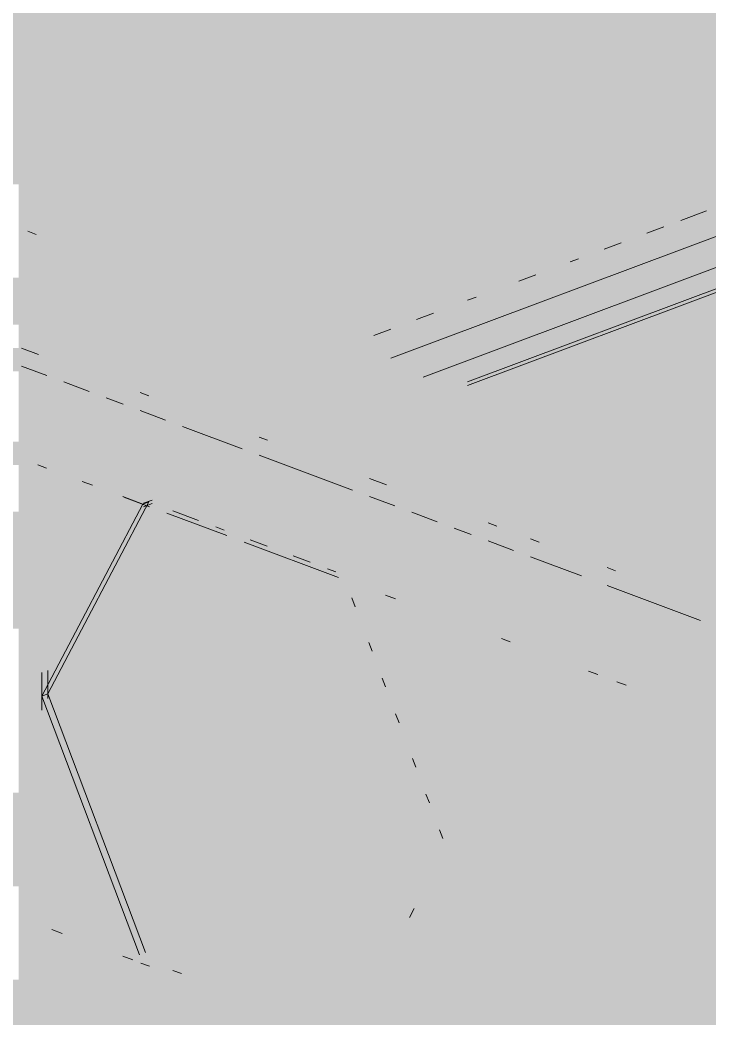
# Model space of a CAD drawing. Header units: millimetres. Extents: x 5 to 1315, y 5 to 292.
# Drawn here: x 1028.24 to 1033.28, y 98.86 to 106.17 of the extents above; entities that cross this region are included whole.
import ezdxf

# ---------------------------------------------------------------- set-up
doc = ezdxf.new("R2010")
doc.units = ezdxf.units.MM
doc.layers.add('EXISTING', color=7, linetype='Continuous')
doc.layers.add('IMAGES', color=7, linetype='Continuous')

# ---------------------------------------------------------------- blocks, each defined once
blk = doc.blocks.new('SHEET_03')
at = {"layer": 'EXISTING', "color": 250, "lineweight": 9}
for p, q in [((130.9535, 103.6975), (138.6389, 106.5765)), ((138.9365, 106.4596), (131.1887, 103.5572)), ((131.5158, 103.5229), (139.0138, 106.3317)), ((131.5158, 103.4974), (138.8888, 106.2594)), ((133.0779, 104.7061), (133.2653, 104.7763)), ((132.828, 104.6124), (132.9529, 104.6593)), ((128.3558, 104.6034), (128.2937, 104.6267)), ((132.5156, 104.4954), (132.6405, 104.5422)), ((132.2656, 104.4018), (132.3281, 104.4252)), ((131.8907, 104.2613), (132.0157, 104.3082)), ((131.5158, 104.1209), (131.5783, 104.1443)), ((131.1409, 103.9805), (131.2659, 104.0273)), ((130.8285, 103.8634), (130.9535, 103.9102)), ((128.2463, 103.7704), (128.3707, 103.7239)), ((128.4328, 103.5695), (128.2463, 103.6393)), ((128.7437, 103.453), (128.5572, 103.5229)), ((128.9924, 103.3598), (128.8681, 103.4064)), ((129.1168, 103.4444), (129.179, 103.4211)), ((129.3033, 103.2434), (129.1168, 103.3132)), ((129.8629, 103.0337), (129.4277, 103.1968)), ((129.9873, 103.1183), (130.0495, 103.095)), ((130.6712, 102.7309), (129.9873, 102.9872)), ((128.3675, 102.9152), (128.4304, 102.8917)), ((130.7956, 102.8155), (130.92, 102.7689)), ((128.7664, 102.7658), (128.6923, 102.7936)), ((129.1367, 102.6271), (128.9885, 102.6826)), ((128.9966, 102.6796), (129.1853, 102.6089)), ((130.9821, 102.6145), (130.7956, 102.6844)), ((128.396, 101.2212), (129.1367, 102.6271)), ((129.1811, 102.6437), (128.4405, 101.2378)), ((129.1811, 102.6437), (129.1367, 102.6271)), ((129.1415, 102.6334), (129.204, 102.6568)), ((129.1415, 102.608), (129.204, 102.6314)), ((129.3112, 102.5617), (129.7515, 102.3968)), ((129.5443, 102.5077), (129.3556, 102.5784)), ((131.293, 102.498), (131.1065, 102.5679)), ((129.7331, 102.437), (129.6701, 102.4606)), ((131.5417, 102.4048), (131.4174, 102.4514)), ((131.6661, 102.4894), (131.7283, 102.4661)), ((131.977, 102.3729), (132.0392, 102.3496)), ((129.8773, 102.3496), (130.5693, 102.0904)), ((130.0476, 102.3192), (129.9218, 102.3663)), ((131.8526, 102.2884), (131.6661, 102.3583)), ((130.3621, 102.2013), (130.2363, 102.2485)), ((132.35, 102.1021), (131.977, 102.2418)), ((130.5509, 102.1306), (130.488, 102.1542)), ((132.5366, 102.1633), (132.5988, 102.14)), ((133.2205, 101.776), (132.5366, 102.0322)), ((130.6674, 101.9415), (130.6921, 101.8761)), ((130.9883, 101.9335), (130.9143, 101.9612)), ((131.7646, 101.6427), (131.8275, 101.6191)), ((130.7908, 101.6147), (130.8155, 101.5493)), ((128.396, 101.1181), (128.396, 101.3929)), ((128.396, 101.3615), (128.396, 101.2212)), ((128.4405, 101.4096), (128.4405, 101.2035)), ((128.4405, 101.2378), (128.4405, 101.3781)), ((130.8896, 101.3532), (130.9143, 101.2879)), ((132.4696, 101.3785), (132.4002, 101.4046)), ((132.678, 101.3005), (132.6085, 101.3265)), ((128.396, 101.2212), (128.4405, 101.2378)), ((128.396, 101.2212), (128.396, 101.151)), ((129.112, 99.3257), (128.396, 101.2212)), ((128.4405, 101.2378), (129.1564, 99.3424)), ((130.9883, 101.0918), (131.013, 101.0264)), ((131.1118, 100.765), (131.1365, 100.6996)), ((131.2105, 100.5035), (131.2352, 100.4382)), ((131.3093, 100.2421), (131.334, 100.1767)), ((131.123, 99.664), (131.0893, 99.6001)), ((128.4701, 99.5101), (128.5442, 99.4823)), ((128.9885, 99.3158), (129.0626, 99.2881)), ((129.1853, 99.2421), (129.1224, 99.2657)), ((129.3556, 99.2116), (129.4185, 99.1881))]:
    blk.add_line(p, q, dxfattribs=at)
at = {"layer": 'IMAGES', "color": 7}
for points in [[(124.7982, 106.1714), (136.2795, 106.1714), (124.7982, 106.3429), (136.2795, 106.3429)], [(125.1409, 106), (135.7654, 106), (125.1409, 106.1714), (135.7654, 106.1714)], [(125.655, 105.8286), (135.2513, 105.8286), (125.655, 106), (135.2513, 106)], [(126.1691, 105.6571), (134.5659, 105.6571), (126.1691, 105.8286), (134.5659, 105.8286)], [(126.5118, 105.4857), (134.3945, 105.4857), (126.5118, 105.6571), (134.3945, 105.6571)], [(127.0259, 105.3143), (133.7091, 105.3143), (127.0259, 105.4857), (133.7091, 105.4857)], [(127.3686, 105.1429), (133.3663, 105.1429), (127.3686, 105.3143), (133.3663, 105.3143)], [(127.8827, 104.9714), (132.8522, 104.9714), (127.8827, 105.1429), (132.8522, 105.1429)], [(132.8522, 104.9714), (133.0236, 104.9714), (132.8522, 105.1429), (133.0236, 105.1429)], [(133.0236, 104.9714), (133.195, 104.9714), (133.0236, 105.1429), (133.195, 105.1429)], [(133.195, 104.9714), (133.3663, 104.9714), (133.195, 105.1429), (133.3663, 105.1429)], [(128.2254, 104.8), (128.3968, 104.8), (128.2254, 104.9714), (128.3968, 104.9714)], [(128.3968, 104.8), (132.5095, 104.8), (128.3968, 104.9714), (132.5095, 104.9714)], [(132.5095, 104.8), (132.6809, 104.8), (132.5095, 104.9714), (132.6809, 104.9714)], [(132.6809, 104.8), (132.8522, 104.8), (132.6809, 104.9714), (132.8522, 104.9714)], [(132.8522, 104.8), (133.0236, 104.8), (132.8522, 104.9714), (133.0236, 104.9714)], [(133.0236, 104.8), (133.195, 104.8), (133.0236, 104.9714), (133.195, 104.9714)], [(133.195, 104.6286), (133.3663, 104.6286), (133.195, 104.9714), (133.3663, 104.9714)], [(128.2254, 104.6286), (128.3968, 104.6286), (128.2254, 104.8), (128.3968, 104.8)], [(128.3968, 104.6286), (128.5682, 104.6286), (128.3968, 104.8), (128.5682, 104.8)], [(128.5682, 104.6286), (128.7395, 104.6286), (128.5682, 104.8), (128.7395, 104.8)], [(128.7395, 104.6286), (131.9954, 104.6286), (128.7395, 104.8), (131.9954, 104.8)], [(131.9954, 104.6286), (132.1668, 104.6286), (131.9954, 104.8), (132.1668, 104.8)], [(132.1668, 104.6286), (132.5095, 104.6286), (132.1668, 104.8), (132.5095, 104.8)], [(132.5095, 104.6286), (132.6809, 104.6286), (132.5095, 104.8), (132.6809, 104.8)], [(132.6809, 104.6286), (132.8522, 104.6286), (132.6809, 104.8), (132.8522, 104.8)], [(132.8522, 104.6286), (133.0236, 104.6286), (132.8522, 104.8), (133.0236, 104.8)], [(133.0236, 104.6286), (133.195, 104.6286), (133.0236, 104.8), (133.195, 104.8)], [(128.2254, 104.4571), (128.3968, 104.4571), (128.2254, 104.6286), (128.3968, 104.6286)], [(128.3968, 104.4571), (128.5682, 104.4571), (128.3968, 104.6286), (128.5682, 104.6286)], [(128.5682, 104.4571), (128.7395, 104.4571), (128.5682, 104.6286), (128.7395, 104.6286)], [(128.7395, 104.4571), (129.0822, 104.4571), (128.7395, 104.6286), (129.0822, 104.6286)], [(129.0822, 104.4571), (129.2536, 104.4571), (129.0822, 104.6286), (129.2536, 104.6286)], [(129.2536, 104.4571), (131.4813, 104.4571), (129.2536, 104.6286), (131.4813, 104.6286)], [(131.4813, 104.4571), (131.6527, 104.4571), (131.4813, 104.6286), (131.6527, 104.6286)], [(131.6527, 104.4571), (131.9954, 104.4571), (131.6527, 104.6286), (131.9954, 104.6286)], [(131.9954, 104.4571), (132.1668, 104.4571), (131.9954, 104.6286), (132.1668, 104.6286)], [(132.1668, 104.4571), (132.6809, 104.4571), (132.1668, 104.6286), (132.6809, 104.6286)], [(132.6809, 104.4571), (133.3663, 104.4571), (132.6809, 104.6286), (133.3663, 104.6286)], [(128.2254, 104.2857), (128.3968, 104.2857), (128.2254, 104.4571), (128.3968, 104.4571)], [(128.3968, 104.2857), (128.5682, 104.2857), (128.3968, 104.4571), (128.5682, 104.4571)], [(128.5682, 104.2857), (128.7395, 104.2857), (128.5682, 104.4571), (128.7395, 104.4571)], [(128.7395, 104.2857), (128.9109, 104.2857), (128.7395, 104.4571), (128.9109, 104.4571)], [(128.9109, 104.2857), (129.0822, 104.2857), (128.9109, 104.4571), (129.0822, 104.4571)], [(129.0822, 104.2857), (129.2536, 104.2857), (129.0822, 104.4571), (129.2536, 104.4571)], [(129.2536, 104.2857), (129.5963, 104.2857), (129.2536, 104.4571), (129.5963, 104.4571)], [(129.5963, 104.2857), (129.7677, 104.2857), (129.5963, 104.4571), (129.7677, 104.4571)], [(129.7677, 104.2857), (131.1386, 104.2857), (129.7677, 104.4571), (131.1386, 104.4571)], [(131.1386, 104.2857), (131.31, 104.2857), (131.1386, 104.4571), (131.31, 104.4571)], [(131.31, 104.2857), (131.4813, 104.2857), (131.31, 104.4571), (131.4813, 104.4571)], [(131.4813, 104.2857), (131.6527, 104.2857), (131.4813, 104.4571), (131.6527, 104.4571)], [(131.6527, 104.2857), (131.9954, 104.2857), (131.6527, 104.4571), (131.9954, 104.4571)], [(131.9954, 104.2857), (132.1668, 104.2857), (131.9954, 104.4571), (132.1668, 104.4571)], [(132.1668, 104.2857), (132.3381, 104.2857), (132.1668, 104.4571), (132.3381, 104.4571)], [(132.3381, 104.2857), (132.6809, 104.2857), (132.3381, 104.4571), (132.6809, 104.4571)], [(132.6809, 104.2857), (133.0236, 104.2857), (132.6809, 104.4571), (133.0236, 104.4571)], [(133.0236, 104.2857), (133.3663, 104.2857), (133.0236, 104.4571), (133.3663, 104.4571)], [(127.3686, 104.1143), (128.5682, 104.1143), (127.3686, 104.2857), (128.5682, 104.2857)], [(128.5682, 104.1143), (128.9109, 104.1143), (128.5682, 104.2857), (128.9109, 104.2857)], [(128.9109, 104.1143), (129.0822, 104.1143), (128.9109, 104.2857), (129.0822, 104.2857)], [(129.0822, 104.1143), (129.2536, 104.1143), (129.0822, 104.2857), (129.2536, 104.2857)], [(129.2536, 104.1143), (129.425, 104.1143), (129.2536, 104.2857), (129.425, 104.2857)], [(129.425, 104.1143), (129.5963, 104.1143), (129.425, 104.2857), (129.5963, 104.2857)], [(129.5963, 104.1143), (129.7677, 104.1143), (129.5963, 104.2857), (129.7677, 104.2857)], [(129.7677, 104.1143), (129.9391, 104.1143), (129.7677, 104.2857), (129.9391, 104.2857)], [(129.9391, 104.1143), (130.1104, 104.1143), (129.9391, 104.2857), (130.1104, 104.2857)], [(130.1104, 104.1143), (130.2818, 104.1143), (130.1104, 104.2857), (130.2818, 104.2857)], [(130.2818, 104.1143), (130.6245, 104.1143), (130.2818, 104.2857), (130.6245, 104.2857)], [(130.6245, 104.1143), (130.7959, 104.1143), (130.6245, 104.2857), (130.7959, 104.2857)], [(130.7959, 104.1143), (130.9672, 104.1143), (130.7959, 104.2857), (130.9672, 104.2857)], [(130.9672, 104.1143), (131.1386, 104.1143), (130.9672, 104.2857), (131.1386, 104.2857)], [(131.1386, 104.1143), (131.31, 104.1143), (131.1386, 104.2857), (131.31, 104.2857)], [(131.31, 104.1143), (131.4813, 104.1143), (131.31, 104.2857), (131.4813, 104.2857)], [(131.4813, 104.1143), (131.6527, 104.1143), (131.4813, 104.2857), (131.6527, 104.2857)], [(131.6527, 104.1143), (131.8241, 104.1143), (131.6527, 104.2857), (131.8241, 104.2857)], [(131.8241, 104.1143), (131.9954, 104.1143), (131.8241, 104.2857), (131.9954, 104.2857)], [(131.9954, 104.1143), (132.1668, 104.1143), (131.9954, 104.2857), (132.1668, 104.2857)], [(132.1668, 104.1143), (132.3381, 104.1143), (132.1668, 104.2857), (132.3381, 104.2857)], [(132.3381, 104.1143), (132.6809, 104.1143), (132.3381, 104.2857), (132.6809, 104.2857)], [(132.6809, 104.1143), (132.8522, 104.1143), (132.6809, 104.2857), (132.8522, 104.2857)], [(132.8522, 103.9429), (133.0236, 103.9429), (132.8522, 104.2857), (133.0236, 104.2857)], [(133.0236, 104.1143), (133.195, 104.1143), (133.0236, 104.2857), (133.195, 104.2857)], [(133.195, 104.1143), (133.3663, 104.1143), (133.195, 104.2857), (133.3663, 104.2857)], [(127.8827, 103.9429), (128.3968, 103.9429), (127.8827, 104.1143), (128.3968, 104.1143)], [(128.3968, 103.9429), (129.0822, 103.9429), (128.3968, 104.1143), (129.0822, 104.1143)], [(129.0822, 103.9429), (129.2536, 103.9429), (129.0822, 104.1143), (129.2536, 104.1143)], [(129.2536, 103.9429), (129.425, 103.9429), (129.2536, 104.1143), (129.425, 104.1143)], [(129.425, 103.9429), (129.7677, 103.9429), (129.425, 104.1143), (129.7677, 104.1143)], [(129.7677, 103.9429), (129.9391, 103.9429), (129.7677, 104.1143), (129.9391, 104.1143)], [(129.9391, 103.9429), (130.1104, 103.9429), (129.9391, 104.1143), (130.1104, 104.1143)], [(130.1104, 103.9429), (130.2818, 103.9429), (130.1104, 104.1143), (130.2818, 104.1143)], [(130.2818, 103.9429), (130.6245, 103.9429), (130.2818, 104.1143), (130.6245, 104.1143)], [(130.6245, 103.9429), (130.7959, 103.9429), (130.6245, 104.1143), (130.7959, 104.1143)], [(130.7959, 103.9429), (130.9672, 103.9429), (130.7959, 104.1143), (130.9672, 104.1143)], [(130.9672, 103.9429), (131.1386, 103.9429), (130.9672, 104.1143), (131.1386, 104.1143)], [(131.1386, 103.9429), (131.31, 103.9429), (131.1386, 104.1143), (131.31, 104.1143)], [(131.31, 103.7714), (131.4813, 103.7714), (131.31, 104.1143), (131.4813, 104.1143)], [(131.4813, 103.7714), (131.6527, 103.7714), (131.4813, 104.1143), (131.6527, 104.1143)], [(131.6527, 103.9429), (131.8241, 103.9429), (131.6527, 104.1143), (131.8241, 104.1143)], [(131.8241, 103.9429), (132.6809, 103.9429), (131.8241, 104.1143), (132.6809, 104.1143)], [(132.6809, 103.9429), (132.8522, 103.9429), (132.6809, 104.1143), (132.8522, 104.1143)], [(133.0236, 103.7714), (133.195, 103.7714), (133.0236, 104.1143), (133.195, 104.1143)], [(133.195, 103.9429), (133.3663, 103.9429), (133.195, 104.1143), (133.3663, 104.1143)], [(128.2254, 103.7714), (128.3968, 103.7714), (128.2254, 103.9429), (128.3968, 103.9429)], [(128.3968, 103.7714), (129.7677, 103.7714), (128.3968, 103.9429), (129.7677, 103.9429)], [(129.7677, 103.7714), (129.9391, 103.7714), (129.7677, 103.9429), (129.9391, 103.9429)], [(129.9391, 103.7714), (130.1104, 103.7714), (129.9391, 103.9429), (130.1104, 103.9429)], [(130.1104, 103.7714), (130.2818, 103.7714), (130.1104, 103.9429), (130.2818, 103.9429)], [(130.2818, 103.7714), (130.4532, 103.7714), (130.2818, 103.9429), (130.4532, 103.9429)], [(130.4532, 103.7714), (131.31, 103.7714), (130.4532, 103.9429), (131.31, 103.9429)], [(131.6527, 103.7714), (131.9954, 103.7714), (131.6527, 103.9429), (131.9954, 103.9429)], [(131.9954, 103.7714), (132.5095, 103.7714), (131.9954, 103.9429), (132.5095, 103.9429)], [(132.5095, 103.7714), (132.6809, 103.7714), (132.5095, 103.9429), (132.6809, 103.9429)], [(132.6809, 103.7714), (132.8522, 103.7714), (132.6809, 103.9429), (132.8522, 103.9429)], [(132.8522, 103.7714), (133.0236, 103.7714), (132.8522, 103.9429), (133.0236, 103.9429)], [(133.195, 103.7714), (133.3663, 103.7714), (133.195, 103.9429), (133.3663, 103.9429)], [(128.0541, 103.6), (128.3968, 103.6), (128.0541, 103.7714), (128.3968, 103.7714)], [(128.3968, 103.6), (128.5682, 103.6), (128.3968, 103.7714), (128.5682, 103.7714)], [(128.5682, 103.6), (128.7395, 103.6), (128.5682, 103.7714), (128.7395, 103.7714)], [(128.7395, 103.6), (129.0822, 103.6), (128.7395, 103.7714), (129.0822, 103.7714)], [(129.0822, 103.6), (129.2536, 103.6), (129.0822, 103.7714), (129.2536, 103.7714)], [(129.2536, 103.6), (130.1104, 103.6), (129.2536, 103.7714), (130.1104, 103.7714)], [(130.1104, 103.6), (130.4532, 103.6), (130.1104, 103.7714), (130.4532, 103.7714)], [(130.4532, 103.6), (130.6245, 103.6), (130.4532, 103.7714), (130.6245, 103.7714)], [(130.6245, 103.6), (130.9672, 103.6), (130.6245, 103.7714), (130.9672, 103.7714)], [(130.9672, 103.6), (131.6527, 103.6), (130.9672, 103.7714), (131.6527, 103.7714)], [(131.6527, 103.6), (132.1668, 103.6), (131.6527, 103.7714), (132.1668, 103.7714)], [(132.1668, 103.6), (132.5095, 103.6), (132.1668, 103.7714), (132.5095, 103.7714)], [(132.5095, 103.6), (132.6809, 103.6), (132.5095, 103.7714), (132.6809, 103.7714)], [(132.6809, 103.6), (132.8522, 103.6), (132.6809, 103.7714), (132.8522, 103.7714)], [(132.8522, 103.6), (140.3922, 103.6), (132.8522, 103.7714), (140.3922, 103.7714)], [(128.2254, 103.4286), (128.3968, 103.4286), (128.2254, 103.6), (128.3968, 103.6)], [(128.3968, 103.4286), (128.5682, 103.4286), (128.3968, 103.6), (128.5682, 103.6)], [(128.5682, 103.4286), (128.7395, 103.4286), (128.5682, 103.6), (128.7395, 103.6)], [(128.7395, 103.4286), (129.0822, 103.4286), (128.7395, 103.6), (129.0822, 103.6)], [(129.0822, 103.4286), (129.2536, 103.4286), (129.0822, 103.6), (129.2536, 103.6)], [(129.2536, 103.4286), (129.425, 103.4286), (129.2536, 103.6), (129.425, 103.6)], [(129.425, 103.4286), (130.6245, 103.4286), (129.425, 103.6), (130.6245, 103.6)], [(130.6245, 103.4286), (130.7959, 103.4286), (130.6245, 103.6), (130.7959, 103.6)], [(130.7959, 103.4286), (130.9672, 103.4286), (130.7959, 103.6), (130.9672, 103.6)], [(130.9672, 103.4286), (131.1386, 103.4286), (130.9672, 103.6), (131.1386, 103.6)], [(131.1386, 103.4286), (131.31, 103.4286), (131.1386, 103.6), (131.31, 103.6)], [(131.31, 103.4286), (131.6527, 103.4286), (131.31, 103.6), (131.6527, 103.6)], [(131.6527, 103.4286), (131.8241, 103.4286), (131.6527, 103.6), (131.8241, 103.6)], [(131.8241, 103.4286), (131.9954, 103.4286), (131.8241, 103.6), (131.9954, 103.6)], [(131.9954, 103.4286), (132.1668, 103.4286), (131.9954, 103.6), (132.1668, 103.6)], [(132.1668, 103.4286), (132.3381, 103.4286), (132.1668, 103.6), (132.3381, 103.6)], [(132.3381, 103.2571), (132.5095, 103.2571), (132.3381, 103.6), (132.5095, 103.6)], [(132.5095, 103.4286), (139.8781, 103.4286), (132.5095, 103.6), (139.8781, 103.6)], [(128.2254, 103.0857), (128.3968, 103.0857), (128.2254, 103.4286), (128.3968, 103.4286)], [(128.3968, 103.2571), (128.5682, 103.2571), (128.3968, 103.4286), (128.5682, 103.4286)], [(128.5682, 103.2571), (128.7395, 103.2571), (128.5682, 103.4286), (128.7395, 103.4286)], [(128.7395, 103.2571), (128.9109, 103.2571), (128.7395, 103.4286), (128.9109, 103.4286)], [(128.9109, 103.2571), (129.425, 103.2571), (128.9109, 103.4286), (129.425, 103.4286)], [(129.425, 103.2571), (129.5963, 103.2571), (129.425, 103.4286), (129.5963, 103.4286)], [(129.5963, 103.2571), (129.7677, 103.2571), (129.5963, 103.4286), (129.7677, 103.4286)], [(129.7677, 103.2571), (129.9391, 103.2571), (129.7677, 103.4286), (129.9391, 103.4286)], [(129.9391, 103.2571), (130.1104, 103.2571), (129.9391, 103.4286), (130.1104, 103.4286)], [(130.1104, 103.2571), (130.9672, 103.2571), (130.1104, 103.4286), (130.9672, 103.4286)], [(130.9672, 103.2571), (131.31, 103.2571), (130.9672, 103.4286), (131.31, 103.4286)], [(131.31, 103.2571), (131.4813, 103.2571), (131.31, 103.4286), (131.4813, 103.4286)], [(131.4813, 103.2571), (131.8241, 103.2571), (131.4813, 103.4286), (131.8241, 103.4286)], [(131.8241, 103.2571), (131.9954, 103.2571), (131.8241, 103.4286), (131.9954, 103.4286)], [(131.9954, 103.2571), (132.1668, 103.2571), (131.9954, 103.4286), (132.1668, 103.4286)], [(132.1668, 103.2571), (132.3381, 103.2571), (132.1668, 103.4286), (132.3381, 103.4286)], [(132.5095, 103.2571), (139.5354, 103.2571), (132.5095, 103.4286), (139.5354, 103.4286)], [(128.3968, 103.0857), (128.5682, 103.0857), (128.3968, 103.2571), (128.5682, 103.2571)], [(128.5682, 102.9143), (128.7395, 102.9143), (128.5682, 103.2571), (128.7395, 103.2571)], [(128.7395, 103.0857), (128.9109, 103.0857), (128.7395, 103.2571), (128.9109, 103.2571)], [(128.9109, 103.0857), (129.0822, 103.0857), (128.9109, 103.2571), (129.0822, 103.2571)], [(129.0822, 103.0857), (129.2536, 103.0857), (129.0822, 103.2571), (129.2536, 103.2571)], [(129.2536, 103.0857), (129.425, 103.0857), (129.2536, 103.2571), (129.425, 103.2571)], [(129.425, 103.0857), (129.9391, 103.0857), (129.425, 103.2571), (129.9391, 103.2571)], [(129.9391, 103.0857), (130.1104, 103.0857), (129.9391, 103.2571), (130.1104, 103.2571)], [(130.1104, 103.0857), (130.2818, 103.0857), (130.1104, 103.2571), (130.2818, 103.2571)], [(130.2818, 103.0857), (130.6245, 103.0857), (130.2818, 103.2571), (130.6245, 103.2571)], [(130.6245, 103.0857), (131.4813, 103.0857), (130.6245, 103.2571), (131.4813, 103.2571)], [(131.4813, 103.0857), (131.6527, 103.0857), (131.4813, 103.2571), (131.6527, 103.2571)], [(131.6527, 103.0857), (131.8241, 103.0857), (131.6527, 103.2571), (131.8241, 103.2571)], [(131.8241, 103.0857), (131.9954, 103.0857), (131.8241, 103.2571), (131.9954, 103.2571)], [(131.9954, 103.0857), (132.1668, 103.0857), (131.9954, 103.2571), (132.1668, 103.2571)], [(132.1668, 103.0857), (132.3381, 103.0857), (132.1668, 103.2571), (132.3381, 103.2571)], [(132.3381, 103.0857), (132.5095, 103.0857), (132.3381, 103.2571), (132.5095, 103.2571)], [(132.5095, 103.0857), (132.8522, 103.0857), (132.5095, 103.2571), (132.8522, 103.2571)], [(132.8522, 103.0857), (133.0236, 103.0857), (132.8522, 103.2571), (133.0236, 103.2571)], [(133.0236, 103.0857), (139.0213, 103.0857), (133.0236, 103.2571), (139.0213, 103.2571)], [(128.0541, 102.9143), (128.3968, 102.9143), (128.0541, 103.0857), (128.3968, 103.0857)], [(128.3968, 102.9143), (128.5682, 102.9143), (128.3968, 103.0857), (128.5682, 103.0857)], [(128.7395, 102.9143), (129.0822, 102.9143), (128.7395, 103.0857), (129.0822, 103.0857)], [(129.0822, 102.9143), (129.2536, 102.9143), (129.0822, 103.0857), (129.2536, 103.0857)], [(129.2536, 102.9143), (129.425, 102.9143), (129.2536, 103.0857), (129.425, 103.0857)], [(129.425, 102.9143), (129.5963, 102.9143), (129.425, 103.0857), (129.5963, 103.0857)], [(129.5963, 102.9143), (129.7677, 102.9143), (129.5963, 103.0857), (129.7677, 103.0857)], [(129.7677, 102.9143), (130.2818, 102.9143), (129.7677, 103.0857), (130.2818, 103.0857)], [(130.2818, 102.9143), (130.4532, 102.9143), (130.2818, 103.0857), (130.4532, 103.0857)], [(130.4532, 102.9143), (130.6245, 102.9143), (130.4532, 103.0857), (130.6245, 103.0857)], [(130.6245, 102.9143), (130.9672, 102.9143), (130.6245, 103.0857), (130.9672, 103.0857)], [(130.9672, 102.9143), (131.9954, 102.9143), (130.9672, 103.0857), (131.9954, 103.0857)], [(131.9954, 102.9143), (132.1668, 102.9143), (131.9954, 103.0857), (132.1668, 103.0857)], [(132.1668, 102.9143), (132.3381, 102.9143), (132.1668, 103.0857), (132.3381, 103.0857)], [(132.3381, 102.9143), (132.5095, 102.9143), (132.3381, 103.0857), (132.5095, 103.0857)], [(132.5095, 102.9143), (132.6809, 102.9143), (132.5095, 103.0857), (132.6809, 103.0857)], [(132.6809, 102.9143), (132.8522, 102.9143), (132.6809, 103.0857), (132.8522, 103.0857)], [(132.8522, 102.9143), (133.0236, 102.9143), (132.8522, 103.0857), (133.0236, 103.0857)], [(133.0236, 102.9143), (133.195, 102.9143), (133.0236, 103.0857), (133.195, 103.0857)], [(133.195, 102.9143), (133.3663, 102.9143), (133.195, 103.0857), (133.3663, 103.0857)], [(128.2254, 102.7429), (128.7395, 102.7429), (128.2254, 102.9143), (128.7395, 102.9143)], [(128.7395, 102.7429), (128.9109, 102.7429), (128.7395, 102.9143), (128.9109, 102.9143)], [(128.9109, 102.7429), (129.2536, 102.7429), (128.9109, 102.9143), (129.2536, 102.9143)], [(129.2536, 102.7429), (129.425, 102.7429), (129.2536, 102.9143), (129.425, 102.9143)], [(129.425, 102.7429), (129.9391, 102.7429), (129.425, 102.9143), (129.9391, 102.9143)], [(129.9391, 102.7429), (130.1104, 102.7429), (129.9391, 102.9143), (130.1104, 102.9143)], [(130.1104, 102.7429), (130.2818, 102.7429), (130.1104, 102.9143), (130.2818, 102.9143)], [(130.2818, 102.7429), (130.4532, 102.7429), (130.2818, 102.9143), (130.4532, 102.9143)], [(130.4532, 102.7429), (130.6245, 102.7429), (130.4532, 102.9143), (130.6245, 102.9143)], [(130.6245, 102.7429), (130.7959, 102.7429), (130.6245, 102.9143), (130.7959, 102.9143)], [(130.7959, 102.7429), (130.9672, 102.7429), (130.7959, 102.9143), (130.9672, 102.9143)], [(130.9672, 102.7429), (131.1386, 102.7429), (130.9672, 102.9143), (131.1386, 102.9143)], [(131.1386, 102.7429), (131.4813, 102.7429), (131.1386, 102.9143), (131.4813, 102.9143)], [(131.4813, 102.7429), (132.3381, 102.7429), (131.4813, 102.9143), (132.3381, 102.9143)], [(132.3381, 102.7429), (132.6809, 102.7429), (132.3381, 102.9143), (132.6809, 102.9143)], [(132.6809, 102.7429), (132.8522, 102.7429), (132.6809, 102.9143), (132.8522, 102.9143)], [(132.8522, 102.7429), (133.0236, 102.7429), (132.8522, 102.9143), (133.0236, 102.9143)], [(133.0236, 102.7429), (133.195, 102.7429), (133.0236, 102.9143), (133.195, 102.9143)], [(133.195, 102.7429), (133.3663, 102.7429), (133.195, 102.9143), (133.3663, 102.9143)], [(128.2254, 102.5714), (128.3968, 102.5714), (128.2254, 102.7429), (128.3968, 102.7429)], [(128.3968, 102.5714), (128.5682, 102.5714), (128.3968, 102.7429), (128.5682, 102.7429)], [(128.5682, 102.5714), (128.7395, 102.5714), (128.5682, 102.7429), (128.7395, 102.7429)], [(128.7395, 102.5714), (128.9109, 102.5714), (128.7395, 102.7429), (128.9109, 102.7429)], [(128.9109, 102.5714), (129.0822, 102.5714), (128.9109, 102.7429), (129.0822, 102.7429)], [(129.0822, 102.5714), (129.2536, 102.5714), (129.0822, 102.7429), (129.2536, 102.7429)], [(129.2536, 102.5714), (129.425, 102.5714), (129.2536, 102.7429), (129.425, 102.7429)], [(129.425, 102.5714), (129.5963, 102.5714), (129.425, 102.7429), (129.5963, 102.7429)], [(129.5963, 102.5714), (129.7677, 102.5714), (129.5963, 102.7429), (129.7677, 102.7429)], [(129.7677, 102.5714), (129.9391, 102.5714), (129.7677, 102.7429), (129.9391, 102.7429)], [(129.9391, 102.4), (130.1104, 102.4), (129.9391, 102.7429), (130.1104, 102.7429)], [(130.1104, 102.5714), (130.2818, 102.5714), (130.1104, 102.7429), (130.2818, 102.7429)], [(130.2818, 102.5714), (130.4532, 102.5714), (130.2818, 102.7429), (130.4532, 102.7429)], [(130.4532, 102.5714), (130.6245, 102.5714), (130.4532, 102.7429), (130.6245, 102.7429)], [(130.6245, 102.5714), (130.7959, 102.5714), (130.6245, 102.7429), (130.7959, 102.7429)], [(130.7959, 102.5714), (130.9672, 102.5714), (130.7959, 102.7429), (130.9672, 102.7429)], [(130.9672, 102.5714), (131.1386, 102.5714), (130.9672, 102.7429), (131.1386, 102.7429)], [(131.1386, 102.5714), (131.4813, 102.5714), (131.1386, 102.7429), (131.4813, 102.7429)], [(131.4813, 102.5714), (131.6527, 102.5714), (131.4813, 102.7429), (131.6527, 102.7429)], [(131.6527, 102.5714), (131.9954, 102.5714), (131.6527, 102.7429), (131.9954, 102.7429)], [(131.9954, 102.5714), (132.8522, 102.5714), (131.9954, 102.7429), (132.8522, 102.7429)], [(132.8522, 102.5714), (133.0236, 102.5714), (132.8522, 102.7429), (133.0236, 102.7429)], [(133.0236, 102.5714), (133.195, 102.5714), (133.0236, 102.7429), (133.195, 102.7429)], [(133.195, 102.5714), (133.3663, 102.5714), (133.195, 102.7429), (133.3663, 102.7429)], [(127.7113, 102.4), (128.3968, 102.4), (127.7113, 102.5714), (128.3968, 102.5714)], [(128.3968, 102.4), (128.7395, 102.4), (128.3968, 102.5714), (128.7395, 102.5714)], [(128.7395, 102.2286), (128.9109, 102.2286), (128.7395, 102.5714), (128.9109, 102.5714)], [(128.9109, 102.4), (129.0822, 102.4), (128.9109, 102.5714), (129.0822, 102.5714)], [(129.0822, 102.4), (129.2536, 102.4), (129.0822, 102.5714), (129.2536, 102.5714)], [(129.2536, 102.4), (129.425, 102.4), (129.2536, 102.5714), (129.425, 102.5714)], [(129.425, 102.4), (129.5963, 102.4), (129.425, 102.5714), (129.5963, 102.5714)], [(129.5963, 102.4), (129.7677, 102.4), (129.5963, 102.5714), (129.7677, 102.5714)], [(129.7677, 102.4), (129.9391, 102.4), (129.7677, 102.5714), (129.9391, 102.5714)], [(130.1104, 102.4), (130.4532, 102.4), (130.1104, 102.5714), (130.4532, 102.5714)], [(130.4532, 102.2286), (130.6245, 102.2286), (130.4532, 102.5714), (130.6245, 102.5714)], [(130.6245, 102.4), (130.7959, 102.4), (130.6245, 102.5714), (130.7959, 102.5714)], [(130.7959, 102.4), (131.1386, 102.4), (130.7959, 102.5714), (131.1386, 102.5714)], [(131.1386, 102.4), (131.31, 102.4), (131.1386, 102.5714), (131.31, 102.5714)], [(131.31, 102.4), (131.6527, 102.4), (131.31, 102.5714), (131.6527, 102.5714)], [(131.6527, 102.4), (131.8241, 102.4), (131.6527, 102.5714), (131.8241, 102.5714)], [(131.8241, 102.4), (131.9954, 102.4), (131.8241, 102.5714), (131.9954, 102.5714)], [(131.9954, 102.4), (132.1668, 102.4), (131.9954, 102.5714), (132.1668, 102.5714)], [(132.1668, 102.4), (132.3381, 102.4), (132.1668, 102.5714), (132.3381, 102.5714)], [(132.3381, 102.4), (133.3663, 102.4), (132.3381, 102.5714), (133.3663, 102.5714)], [(127.7113, 102.2286), (128.7395, 102.2286), (127.7113, 102.4), (128.7395, 102.4)], [(128.9109, 102.2286), (129.0822, 102.2286), (128.9109, 102.4), (129.0822, 102.4)], [(129.0822, 101.7143), (129.2536, 101.7143), (129.0822, 102.4), (129.2536, 102.4)], [(129.2536, 102.2286), (129.5963, 102.2286), (129.2536, 102.4), (129.5963, 102.4)], [(129.5963, 102.2286), (129.7677, 102.2286), (129.5963, 102.4), (129.7677, 102.4)], [(129.7677, 102.2286), (129.9391, 102.2286), (129.7677, 102.4), (129.9391, 102.4)], [(129.9391, 102.2286), (130.1104, 102.2286), (129.9391, 102.4), (130.1104, 102.4)], [(130.1104, 102.2286), (130.2818, 102.2286), (130.1104, 102.4), (130.2818, 102.4)], [(130.2818, 102.2286), (130.4532, 102.2286), (130.2818, 102.4), (130.4532, 102.4)], [(130.6245, 102.2286), (130.7959, 102.2286), (130.6245, 102.4), (130.7959, 102.4)], [(130.7959, 102.0571), (130.9672, 102.0571), (130.7959, 102.4), (130.9672, 102.4)], [(130.9672, 102.2286), (131.31, 102.2286), (130.9672, 102.4), (131.31, 102.4)], [(131.31, 102.2286), (131.4813, 102.2286), (131.31, 102.4), (131.4813, 102.4)], [(131.4813, 102.2286), (131.6527, 102.2286), (131.4813, 102.4), (131.6527, 102.4)], [(131.6527, 102.2286), (131.9954, 102.2286), (131.6527, 102.4), (131.9954, 102.4)], [(131.9954, 102.2286), (132.1668, 102.2286), (131.9954, 102.4), (132.1668, 102.4)], [(132.1668, 102.2286), (132.3381, 102.2286), (132.1668, 102.4), (132.3381, 102.4)], [(132.3381, 102.2286), (132.5095, 102.2286), (132.3381, 102.4), (132.5095, 102.4)], [(132.5095, 102.2286), (132.6809, 102.2286), (132.5095, 102.4), (132.6809, 102.4)], [(132.6809, 102.2286), (132.8522, 102.2286), (132.6809, 102.4), (132.8522, 102.4)], [(132.8522, 102.2286), (133.7091, 102.2286), (132.8522, 102.4), (133.7091, 102.4)], [(127.7113, 101.8857), (128.5682, 101.8857), (127.7113, 102.2286), (128.5682, 102.2286)], [(128.5682, 101.8857), (128.7395, 101.8857), (128.5682, 102.2286), (128.7395, 102.2286)], [(128.7395, 102.0571), (128.9109, 102.0571), (128.7395, 102.2286), (128.9109, 102.2286)], [(128.9109, 102.0571), (129.0822, 102.0571), (128.9109, 102.2286), (129.0822, 102.2286)], [(129.2536, 102.0571), (129.5963, 102.0571), (129.2536, 102.2286), (129.5963, 102.2286)], [(129.5963, 102.0571), (129.7677, 102.0571), (129.5963, 102.2286), (129.7677, 102.2286)], [(129.7677, 102.0571), (130.1104, 102.0571), (129.7677, 102.2286), (130.1104, 102.2286)], [(130.1104, 102.0571), (130.4532, 102.0571), (130.1104, 102.2286), (130.4532, 102.2286)], [(130.4532, 102.0571), (130.6245, 102.0571), (130.4532, 102.2286), (130.6245, 102.2286)], [(130.6245, 102.0571), (130.7959, 102.0571), (130.6245, 102.2286), (130.7959, 102.2286)], [(130.9672, 102.0571), (131.1386, 102.0571), (130.9672, 102.2286), (131.1386, 102.2286)], [(131.1386, 102.0571), (131.31, 102.0571), (131.1386, 102.2286), (131.31, 102.2286)], [(131.31, 101.8857), (131.4813, 101.8857), (131.31, 102.2286), (131.4813, 102.2286)], [(131.4813, 102.0571), (131.6527, 102.0571), (131.4813, 102.2286), (131.6527, 102.2286)], [(131.6527, 102.0571), (131.8241, 102.0571), (131.6527, 102.2286), (131.8241, 102.2286)], [(131.8241, 102.0571), (131.9954, 102.0571), (131.8241, 102.2286), (131.9954, 102.2286)], [(131.9954, 102.0571), (132.1668, 102.0571), (131.9954, 102.2286), (132.1668, 102.2286)], [(132.1668, 102.0571), (132.3381, 102.0571), (132.1668, 102.2286), (132.3381, 102.2286)], [(132.3381, 102.0571), (132.5095, 102.0571), (132.3381, 102.2286), (132.5095, 102.2286)], [(132.5095, 102.0571), (132.6809, 102.0571), (132.5095, 102.2286), (132.6809, 102.2286)], [(132.6809, 102.0571), (132.8522, 102.0571), (132.6809, 102.2286), (132.8522, 102.2286)], [(132.8522, 102.0571), (133.0236, 102.0571), (132.8522, 102.2286), (133.0236, 102.2286)], [(133.0236, 102.0571), (133.195, 102.0571), (133.0236, 102.2286), (133.195, 102.2286)], [(133.195, 102.0571), (134.3945, 102.0571), (133.195, 102.2286), (134.3945, 102.2286)], [(128.7395, 101.8857), (128.9109, 101.8857), (128.7395, 102.0571), (128.9109, 102.0571)], [(128.9109, 101.7143), (129.0822, 101.7143), (128.9109, 102.0571), (129.0822, 102.0571)], [(129.2536, 101.8857), (130.1104, 101.8857), (129.2536, 102.0571), (130.1104, 102.0571)], [(130.1104, 101.8857), (130.4532, 101.8857), (130.1104, 102.0571), (130.4532, 102.0571)], [(130.4532, 101.7143), (130.6245, 101.7143), (130.4532, 102.0571), (130.6245, 102.0571)], [(130.6245, 101.8857), (130.7959, 101.8857), (130.6245, 102.0571), (130.7959, 102.0571)], [(130.7959, 101.8857), (130.9672, 101.8857), (130.7959, 102.0571), (130.9672, 102.0571)], [(130.9672, 101.8857), (131.1386, 101.8857), (130.9672, 102.0571), (131.1386, 102.0571)], [(131.1386, 101.8857), (131.31, 101.8857), (131.1386, 102.0571), (131.31, 102.0571)], [(131.4813, 101.8857), (131.9954, 101.8857), (131.4813, 102.0571), (131.9954, 102.0571)], [(131.9954, 101.8857), (132.1668, 101.8857), (131.9954, 102.0571), (132.1668, 102.0571)], [(132.1668, 101.8857), (132.3381, 101.8857), (132.1668, 102.0571), (132.3381, 102.0571)], [(132.3381, 101.8857), (132.5095, 101.8857), (132.3381, 102.0571), (132.5095, 102.0571)], [(132.5095, 101.8857), (133.0236, 101.8857), (132.5095, 102.0571), (133.0236, 102.0571)], [(133.0236, 101.8857), (133.195, 101.8857), (133.0236, 102.0571), (133.195, 102.0571)], [(133.195, 101.8857), (133.3663, 101.8857), (133.195, 102.0571), (133.3663, 102.0571)], [(127.7113, 101.7143), (128.3968, 101.7143), (127.7113, 101.8857), (128.3968, 101.8857)], [(128.3968, 101.7143), (128.5682, 101.7143), (128.3968, 101.8857), (128.5682, 101.8857)], [(128.5682, 101.7143), (128.7395, 101.7143), (128.5682, 101.8857), (128.7395, 101.8857)], [(128.7395, 101.7143), (128.9109, 101.7143), (128.7395, 101.8857), (128.9109, 101.8857)], [(129.2536, 101.7143), (130.4532, 101.7143), (129.2536, 101.8857), (130.4532, 101.8857)], [(130.6245, 101.5429), (130.7959, 101.5429), (130.6245, 101.8857), (130.7959, 101.8857)], [(130.7959, 101.7143), (130.9672, 101.7143), (130.7959, 101.8857), (130.9672, 101.8857)], [(130.9672, 101.7143), (131.1386, 101.7143), (130.9672, 101.8857), (131.1386, 101.8857)], [(131.1386, 101.7143), (131.31, 101.7143), (131.1386, 101.8857), (131.31, 101.8857)], [(131.31, 101.7143), (131.4813, 101.7143), (131.31, 101.8857), (131.4813, 101.8857)], [(131.4813, 101.7143), (131.6527, 101.7143), (131.4813, 101.8857), (131.6527, 101.8857)], [(131.6527, 101.7143), (132.3381, 101.7143), (131.6527, 101.8857), (132.3381, 101.8857)], [(132.3381, 101.7143), (132.5095, 101.7143), (132.3381, 101.8857), (132.5095, 101.8857)], [(132.5095, 101.7143), (132.6809, 101.7143), (132.5095, 101.8857), (132.6809, 101.8857)], [(132.6809, 101.7143), (132.8522, 101.7143), (132.6809, 101.8857), (132.8522, 101.8857)], [(132.8522, 101.7143), (133.0236, 101.7143), (132.8522, 101.8857), (133.0236, 101.8857)], [(133.0236, 101.7143), (133.195, 101.7143), (133.0236, 101.8857), (133.195, 101.8857)], [(133.195, 101.7143), (133.3663, 101.7143), (133.195, 101.8857), (133.3663, 101.8857)], [(128.2254, 101.5429), (128.5682, 101.5429), (128.2254, 101.7143), (128.5682, 101.7143)], [(128.5682, 101.5429), (128.7395, 101.5429), (128.5682, 101.7143), (128.7395, 101.7143)], [(128.7395, 101.5429), (128.9109, 101.5429), (128.7395, 101.7143), (128.9109, 101.7143)], [(128.9109, 101.5429), (130.4532, 101.5429), (128.9109, 101.7143), (130.4532, 101.7143)], [(130.4532, 101.5429), (130.6245, 101.5429), (130.4532, 101.7143), (130.6245, 101.7143)], [(130.7959, 101.5429), (130.9672, 101.5429), (130.7959, 101.7143), (130.9672, 101.7143)], [(130.9672, 101.3714), (131.1386, 101.3714), (130.9672, 101.7143), (131.1386, 101.7143)], [(131.1386, 101.5429), (131.31, 101.5429), (131.1386, 101.7143), (131.31, 101.7143)], [(131.31, 101.5429), (131.4813, 101.5429), (131.31, 101.7143), (131.4813, 101.7143)], [(131.4813, 101.5429), (131.6527, 101.5429), (131.4813, 101.7143), (131.6527, 101.7143)], [(131.6527, 101.5429), (131.8241, 101.5429), (131.6527, 101.7143), (131.8241, 101.7143)], [(131.8241, 101.5429), (131.9954, 101.5429), (131.8241, 101.7143), (131.9954, 101.7143)], [(131.9954, 101.5429), (132.1668, 101.5429), (131.9954, 101.7143), (132.1668, 101.7143)], [(132.1668, 101.5429), (132.3381, 101.5429), (132.1668, 101.7143), (132.3381, 101.7143)], [(132.3381, 101.5429), (132.8522, 101.5429), (132.3381, 101.7143), (132.8522, 101.7143)], [(132.8522, 101.5429), (133.0236, 101.5429), (132.8522, 101.7143), (133.0236, 101.7143)], [(133.0236, 101.5429), (133.195, 101.5429), (133.0236, 101.7143), (133.195, 101.7143)], [(133.195, 101.5429), (133.3663, 101.5429), (133.195, 101.7143), (133.3663, 101.7143)], [(128.2254, 100.6857), (128.3968, 100.6857), (128.2254, 101.5429), (128.3968, 101.5429)], [(128.3968, 101.3714), (128.5682, 101.3714), (128.3968, 101.5429), (128.5682, 101.5429)], [(128.5682, 101.3714), (128.7395, 101.3714), (128.5682, 101.5429), (128.7395, 101.5429)], [(128.7395, 101.3714), (130.6245, 101.3714), (128.7395, 101.5429), (130.6245, 101.5429)], [(130.6245, 101.3714), (130.7959, 101.3714), (130.6245, 101.5429), (130.7959, 101.5429)], [(130.7959, 101.3714), (130.9672, 101.3714), (130.7959, 101.5429), (130.9672, 101.5429)], [(131.1386, 101.3714), (131.31, 101.3714), (131.1386, 101.5429), (131.31, 101.5429)], [(131.31, 101.3714), (131.4813, 101.3714), (131.31, 101.5429), (131.4813, 101.5429)], [(131.4813, 101.3714), (131.6527, 101.3714), (131.4813, 101.5429), (131.6527, 101.5429)], [(131.6527, 101.3714), (131.8241, 101.3714), (131.6527, 101.5429), (131.8241, 101.5429)], [(131.8241, 101.3714), (132.3381, 101.3714), (131.8241, 101.5429), (132.3381, 101.5429)], [(132.3381, 101.3714), (132.5095, 101.3714), (132.3381, 101.5429), (132.5095, 101.5429)], [(132.5095, 101.3714), (132.6809, 101.3714), (132.5095, 101.5429), (132.6809, 101.5429)], [(132.6809, 101.3714), (132.8522, 101.3714), (132.6809, 101.5429), (132.8522, 101.5429)], [(132.8522, 101.3714), (133.3663, 101.3714), (132.8522, 101.5429), (133.3663, 101.5429)], [(128.3968, 101.2), (128.5682, 101.2), (128.3968, 101.3714), (128.5682, 101.3714)], [(128.5682, 101.2), (128.9109, 101.2), (128.5682, 101.3714), (128.9109, 101.3714)], [(128.9109, 101.0286), (130.6245, 101.0286), (128.9109, 101.3714), (130.6245, 101.3714)], [(130.6245, 101.2), (130.7959, 101.2), (130.6245, 101.3714), (130.7959, 101.3714)], [(130.7959, 101.2), (130.9672, 101.2), (130.7959, 101.3714), (130.9672, 101.3714)], [(130.9672, 101.2), (131.1386, 101.2), (130.9672, 101.3714), (131.1386, 101.3714)], [(131.1386, 101.0286), (131.31, 101.0286), (131.1386, 101.3714), (131.31, 101.3714)], [(131.31, 101.2), (131.8241, 101.2), (131.31, 101.3714), (131.8241, 101.3714)], [(131.8241, 101.2), (131.9954, 101.2), (131.8241, 101.3714), (131.9954, 101.3714)], [(131.9954, 101.2), (132.1668, 101.2), (131.9954, 101.3714), (132.1668, 101.3714)], [(132.1668, 101.2), (132.3381, 101.2), (132.1668, 101.3714), (132.3381, 101.3714)], [(132.3381, 101.2), (132.5095, 101.2), (132.3381, 101.3714), (132.5095, 101.3714)], [(132.5095, 101.2), (132.6809, 101.2), (132.5095, 101.3714), (132.6809, 101.3714)], [(132.6809, 101.0286), (132.8522, 101.0286), (132.6809, 101.3714), (132.8522, 101.3714)], [(132.8522, 101.2), (133.0236, 101.2), (132.8522, 101.3714), (133.0236, 101.3714)], [(133.0236, 101.2), (133.195, 101.2), (133.0236, 101.3714), (133.195, 101.3714)], [(133.195, 101.2), (133.7091, 101.2), (133.195, 101.3714), (133.7091, 101.3714)], [(128.3968, 101.0286), (128.5682, 101.0286), (128.3968, 101.2), (128.5682, 101.2)], [(128.5682, 101.0286), (128.7395, 101.0286), (128.5682, 101.2), (128.7395, 101.2)], [(128.7395, 100.8571), (128.9109, 100.8571), (128.7395, 101.2), (128.9109, 101.2)], [(130.6245, 101.0286), (130.7959, 101.0286), (130.6245, 101.2), (130.7959, 101.2)], [(130.7959, 101.0286), (130.9672, 101.0286), (130.7959, 101.2), (130.9672, 101.2)], [(130.9672, 101.0286), (131.1386, 101.0286), (130.9672, 101.2), (131.1386, 101.2)], [(131.31, 101.0286), (132.1668, 101.0286), (131.31, 101.2), (132.1668, 101.2)], [(132.1668, 101.0286), (132.3381, 101.0286), (132.1668, 101.2), (132.3381, 101.2)], [(132.3381, 101.0286), (132.5095, 101.0286), (132.3381, 101.2), (132.5095, 101.2)], [(132.5095, 101.0286), (132.6809, 101.0286), (132.5095, 101.2), (132.6809, 101.2)], [(132.8522, 101.0286), (133.0236, 101.0286), (132.8522, 101.2), (133.0236, 101.2)], [(133.0236, 101.0286), (133.195, 101.0286), (133.0236, 101.2), (133.195, 101.2)], [(133.195, 101.0286), (133.3663, 101.0286), (133.195, 101.2), (133.3663, 101.2)], [(128.3968, 100.8571), (128.5682, 100.8571), (128.3968, 101.0286), (128.5682, 101.0286)], [(128.5682, 100.8571), (128.7395, 100.8571), (128.5682, 101.0286), (128.7395, 101.0286)], [(128.9109, 100.6857), (130.7959, 100.6857), (128.9109, 101.0286), (130.7959, 101.0286)], [(130.7959, 100.6857), (130.9672, 100.6857), (130.7959, 101.0286), (130.9672, 101.0286)], [(130.9672, 100.8571), (131.1386, 100.8571), (130.9672, 101.0286), (131.1386, 101.0286)], [(131.1386, 100.8571), (131.31, 100.8571), (131.1386, 101.0286), (131.31, 101.0286)], [(131.31, 100.8571), (132.6809, 100.8571), (131.31, 101.0286), (132.6809, 101.0286)], [(132.6809, 100.8571), (132.8522, 100.8571), (132.6809, 101.0286), (132.8522, 101.0286)], [(132.8522, 100.8571), (133.0236, 100.8571), (132.8522, 101.0286), (133.0236, 101.0286)], [(133.0236, 100.8571), (133.195, 100.8571), (133.0236, 101.0286), (133.195, 101.0286)], [(133.195, 100.8571), (133.7091, 100.8571), (133.195, 101.0286), (133.7091, 101.0286)], [(128.3968, 100.6857), (128.5682, 100.6857), (128.3968, 100.8571), (128.5682, 100.8571)], [(128.5682, 100.6857), (128.9109, 100.6857), (128.5682, 100.8571), (128.9109, 100.8571)], [(130.9672, 100.6857), (131.1386, 100.6857), (130.9672, 100.8571), (131.1386, 100.8571)], [(131.1386, 100.6857), (131.31, 100.6857), (131.1386, 100.8571), (131.31, 100.8571)], [(131.31, 100.6857), (131.4813, 100.6857), (131.31, 100.8571), (131.4813, 100.8571)], [(131.4813, 100.6857), (133.0236, 100.6857), (131.4813, 100.8571), (133.0236, 100.8571)], [(133.0236, 100.6857), (133.195, 100.6857), (133.0236, 100.8571), (133.195, 100.8571)], [(133.195, 100.6857), (133.3663, 100.6857), (133.195, 100.8571), (133.3663, 100.8571)], [(128.2254, 100.5143), (128.3968, 100.5143), (128.2254, 100.6857), (128.3968, 100.6857)], [(128.3968, 100.5143), (128.5682, 100.5143), (128.3968, 100.6857), (128.5682, 100.6857)], [(128.5682, 100.5143), (128.7395, 100.5143), (128.5682, 100.6857), (128.7395, 100.6857)], [(128.7395, 100.5143), (128.9109, 100.5143), (128.7395, 100.6857), (128.9109, 100.6857)], [(128.9109, 100.5143), (130.9672, 100.5143), (128.9109, 100.6857), (130.9672, 100.6857)], [(130.9672, 100.3429), (131.1386, 100.3429), (130.9672, 100.6857), (131.1386, 100.6857)], [(131.1386, 100.5143), (131.31, 100.5143), (131.1386, 100.6857), (131.31, 100.6857)], [(131.31, 100.5143), (131.4813, 100.5143), (131.31, 100.6857), (131.4813, 100.6857)], [(131.4813, 100.5143), (133.5377, 100.5143), (131.4813, 100.6857), (133.5377, 100.6857)], [(127.7113, 100.1714), (128.3968, 100.1714), (127.7113, 100.5143), (128.3968, 100.5143)], [(128.3968, 100.3429), (128.5682, 100.3429), (128.3968, 100.5143), (128.5682, 100.5143)], [(128.5682, 100.3429), (128.7395, 100.3429), (128.5682, 100.5143), (128.7395, 100.5143)], [(128.7395, 100.3429), (128.9109, 100.3429), (128.7395, 100.5143), (128.9109, 100.5143)], [(128.9109, 100.3429), (129.0822, 100.3429), (128.9109, 100.5143), (129.0822, 100.5143)], [(129.0822, 100.3429), (130.9672, 100.3429), (129.0822, 100.5143), (130.9672, 100.5143)], [(131.1386, 100.1714), (131.31, 100.1714), (131.1386, 100.5143), (131.31, 100.5143)], [(131.31, 100.3429), (131.4813, 100.3429), (131.31, 100.5143), (131.4813, 100.5143)], [(131.4813, 100.3429), (131.6527, 100.3429), (131.4813, 100.5143), (131.6527, 100.5143)], [(131.6527, 100.1714), (133.5377, 100.1714), (131.6527, 100.5143), (133.5377, 100.5143)], [(128.3968, 100.1714), (128.5682, 100.1714), (128.3968, 100.3429), (128.5682, 100.3429)], [(128.5682, 100.1714), (128.7395, 100.1714), (128.5682, 100.3429), (128.7395, 100.3429)], [(128.7395, 100.1714), (128.9109, 100.1714), (128.7395, 100.3429), (128.9109, 100.3429)], [(128.9109, 100.1714), (129.0822, 100.1714), (128.9109, 100.3429), (129.0822, 100.3429)], [(129.0822, 100), (129.2536, 100), (129.0822, 100.3429), (129.2536, 100.3429)], [(129.2536, 100.1714), (130.9672, 100.1714), (129.2536, 100.3429), (130.9672, 100.3429)], [(130.9672, 100.1714), (131.1386, 100.1714), (130.9672, 100.3429), (131.1386, 100.3429)], [(131.31, 100.1714), (131.4813, 100.1714), (131.31, 100.3429), (131.4813, 100.3429)], [(131.4813, 100.1714), (131.6527, 100.1714), (131.4813, 100.3429), (131.6527, 100.3429)], [(127.7113, 100), (128.5682, 100), (127.7113, 100.1714), (128.5682, 100.1714)], [(128.5682, 99.8286), (128.7395, 99.8286), (128.5682, 100.1714), (128.7395, 100.1714)], [(128.7395, 100), (128.9109, 100), (128.7395, 100.1714), (128.9109, 100.1714)], [(128.9109, 99.8286), (129.0822, 99.8286), (128.9109, 100.1714), (129.0822, 100.1714)], [(129.2536, 100), (130.7959, 100), (129.2536, 100.1714), (130.7959, 100.1714)], [(130.7959, 100), (130.9672, 100), (130.7959, 100.1714), (130.9672, 100.1714)], [(130.9672, 100), (131.31, 100), (130.9672, 100.1714), (131.31, 100.1714)], [(131.31, 100), (131.4813, 100), (131.31, 100.1714), (131.4813, 100.1714)], [(131.4813, 100), (131.6527, 100), (131.4813, 100.1714), (131.6527, 100.1714)], [(131.6527, 99.8286), (133.3663, 99.8286), (131.6527, 100.1714), (133.3663, 100.1714)], [(128.0541, 99.8286), (128.5682, 99.8286), (128.0541, 100), (128.5682, 100)], [(128.7395, 99.8286), (128.9109, 99.8286), (128.7395, 100), (128.9109, 100)], [(129.0822, 99.8286), (130.2818, 99.8286), (129.0822, 100), (130.2818, 100)], [(130.2818, 99.8286), (130.4532, 99.8286), (130.2818, 100), (130.4532, 100)], [(130.4532, 99.8286), (130.6245, 99.8286), (130.4532, 100), (130.6245, 100)], [(130.6245, 99.8286), (130.7959, 99.8286), (130.6245, 100), (130.7959, 100)], [(130.7959, 99.8286), (131.1386, 99.8286), (130.7959, 100), (131.1386, 100)], [(131.1386, 99.8286), (131.31, 99.8286), (131.1386, 100), (131.31, 100)], [(131.31, 99.8286), (131.4813, 99.8286), (131.31, 100), (131.4813, 100)], [(131.4813, 99.8286), (131.6527, 99.8286), (131.4813, 100), (131.6527, 100)], [(128.2254, 99.6571), (128.5682, 99.6571), (128.2254, 99.8286), (128.5682, 99.8286)], [(128.5682, 99.4857), (128.7395, 99.4857), (128.5682, 99.8286), (128.7395, 99.8286)], [(128.7395, 99.6571), (128.9109, 99.6571), (128.7395, 99.8286), (128.9109, 99.8286)], [(128.9109, 99.6571), (129.0822, 99.6571), (128.9109, 99.8286), (129.0822, 99.8286)], [(129.0822, 99.6571), (129.2536, 99.6571), (129.0822, 99.8286), (129.2536, 99.8286)], [(129.2536, 99.6571), (129.9391, 99.6571), (129.2536, 99.8286), (129.9391, 99.8286)], [(129.9391, 99.6571), (130.1104, 99.6571), (129.9391, 99.8286), (130.1104, 99.8286)], [(130.1104, 99.6571), (130.2818, 99.6571), (130.1104, 99.8286), (130.2818, 99.8286)], [(130.2818, 99.6571), (130.4532, 99.6571), (130.2818, 99.8286), (130.4532, 99.8286)], [(130.4532, 99.6571), (130.6245, 99.6571), (130.4532, 99.8286), (130.6245, 99.8286)], [(130.6245, 99.6571), (130.7959, 99.6571), (130.6245, 99.8286), (130.7959, 99.8286)], [(130.7959, 99.6571), (130.9672, 99.6571), (130.7959, 99.8286), (130.9672, 99.8286)], [(130.9672, 99.6571), (131.1386, 99.6571), (130.9672, 99.8286), (131.1386, 99.8286)], [(131.1386, 99.4857), (131.31, 99.4857), (131.1386, 99.8286), (131.31, 99.8286)], [(131.31, 99.6571), (133.195, 99.6571), (131.31, 99.8286), (133.195, 99.8286)], [(133.195, 99.6571), (133.3663, 99.6571), (133.195, 99.8286), (133.3663, 99.8286)], [(128.2254, 99.4857), (128.3968, 99.4857), (128.2254, 99.6571), (128.3968, 99.6571)], [(128.3968, 99.3143), (128.5682, 99.3143), (128.3968, 99.6571), (128.5682, 99.6571)], [(128.7395, 99.4857), (128.9109, 99.4857), (128.7395, 99.6571), (128.9109, 99.6571)], [(128.9109, 99.4857), (129.0822, 99.4857), (128.9109, 99.6571), (129.0822, 99.6571)], [(129.0822, 99.4857), (129.2536, 99.4857), (129.0822, 99.6571), (129.2536, 99.6571)], [(129.2536, 99.4857), (129.425, 99.4857), (129.2536, 99.6571), (129.425, 99.6571)], [(129.425, 99.4857), (129.7677, 99.4857), (129.425, 99.6571), (129.7677, 99.6571)], [(129.7677, 99.4857), (129.9391, 99.4857), (129.7677, 99.6571), (129.9391, 99.6571)], [(129.9391, 99.4857), (130.1104, 99.4857), (129.9391, 99.6571), (130.1104, 99.6571)], [(130.1104, 99.4857), (130.2818, 99.4857), (130.1104, 99.6571), (130.2818, 99.6571)], [(130.2818, 99.4857), (130.6245, 99.4857), (130.2818, 99.6571), (130.6245, 99.6571)], [(130.6245, 99.4857), (130.9672, 99.4857), (130.6245, 99.6571), (130.9672, 99.6571)], [(130.9672, 99.3143), (131.1386, 99.3143), (130.9672, 99.6571), (131.1386, 99.6571)], [(131.31, 99.4857), (131.4813, 99.4857), (131.31, 99.6571), (131.4813, 99.6571)], [(131.4813, 99.4857), (133.195, 99.4857), (131.4813, 99.6571), (133.195, 99.6571)], [(133.195, 99.4857), (133.3663, 99.4857), (133.195, 99.6571), (133.3663, 99.6571)], [(128.2254, 99.3143), (128.3968, 99.3143), (128.2254, 99.4857), (128.3968, 99.4857)], [(128.5682, 99.3143), (128.7395, 99.3143), (128.5682, 99.4857), (128.7395, 99.4857)], [(128.7395, 99.1429), (128.9109, 99.1429), (128.7395, 99.4857), (128.9109, 99.4857)], [(128.9109, 99.1429), (129.0822, 99.1429), (128.9109, 99.4857), (129.0822, 99.4857)], [(129.0822, 99.3143), (129.425, 99.3143), (129.0822, 99.4857), (129.425, 99.4857)], [(129.425, 99.3143), (129.7677, 99.3143), (129.425, 99.4857), (129.7677, 99.4857)], [(129.7677, 99.3143), (129.9391, 99.3143), (129.7677, 99.4857), (129.9391, 99.4857)], [(129.9391, 99.3143), (130.1104, 99.3143), (129.9391, 99.4857), (130.1104, 99.4857)], [(130.1104, 99.3143), (130.2818, 99.3143), (130.1104, 99.4857), (130.2818, 99.4857)], [(130.2818, 99.3143), (130.4532, 99.3143), (130.2818, 99.4857), (130.4532, 99.4857)], [(130.4532, 99.3143), (130.7959, 99.3143), (130.4532, 99.4857), (130.7959, 99.4857)], [(130.7959, 99.3143), (130.9672, 99.3143), (130.7959, 99.4857), (130.9672, 99.4857)], [(131.1386, 99.3143), (131.31, 99.3143), (131.1386, 99.4857), (131.31, 99.4857)], [(131.31, 99.3143), (131.4813, 99.3143), (131.31, 99.4857), (131.4813, 99.4857)], [(131.4813, 99.3143), (133.0236, 99.3143), (131.4813, 99.4857), (133.0236, 99.4857)], [(133.0236, 99.1429), (133.195, 99.1429), (133.0236, 99.4857), (133.195, 99.4857)], [(133.195, 99.3143), (133.3663, 99.3143), (133.195, 99.4857), (133.3663, 99.4857)], [(128.2254, 99.1429), (128.3968, 99.1429), (128.2254, 99.3143), (128.3968, 99.3143)], [(128.3968, 99.1429), (128.7395, 99.1429), (128.3968, 99.3143), (128.7395, 99.3143)], [(129.0822, 99.1429), (129.425, 99.1429), (129.0822, 99.3143), (129.425, 99.3143)], [(129.425, 98.9714), (129.5963, 98.9714), (129.425, 99.3143), (129.5963, 99.3143)], [(129.5963, 99.1429), (129.7677, 99.1429), (129.5963, 99.3143), (129.7677, 99.3143)], [(129.7677, 99.1429), (129.9391, 99.1429), (129.7677, 99.3143), (129.9391, 99.3143)], [(129.9391, 99.1429), (130.1104, 99.1429), (129.9391, 99.3143), (130.1104, 99.3143)], [(130.1104, 99.1429), (130.2818, 99.1429), (130.1104, 99.3143), (130.2818, 99.3143)], [(130.2818, 99.1429), (130.6245, 99.1429), (130.2818, 99.3143), (130.6245, 99.3143)], [(130.6245, 99.1429), (130.7959, 99.1429), (130.6245, 99.3143), (130.7959, 99.3143)], [(130.7959, 99.1429), (130.9672, 99.1429), (130.7959, 99.3143), (130.9672, 99.3143)], [(130.9672, 99.1429), (131.1386, 99.1429), (130.9672, 99.3143), (131.1386, 99.3143)], [(131.1386, 99.1429), (131.31, 99.1429), (131.1386, 99.3143), (131.31, 99.3143)], [(131.31, 99.1429), (133.0236, 99.1429), (131.31, 99.3143), (133.0236, 99.3143)], [(133.195, 99.1429), (133.3663, 99.1429), (133.195, 99.3143), (133.3663, 99.3143)], [(127.7113, 98.9714), (128.7395, 98.9714), (127.7113, 99.1429), (128.7395, 99.1429)], [(128.7395, 98.9714), (128.9109, 98.9714), (128.7395, 99.1429), (128.9109, 99.1429)], [(128.9109, 98.9714), (129.0822, 98.9714), (128.9109, 99.1429), (129.0822, 99.1429)], [(129.0822, 98.9714), (129.2536, 98.9714), (129.0822, 99.1429), (129.2536, 99.1429)], [(129.2536, 98.9714), (129.425, 98.9714), (129.2536, 99.1429), (129.425, 99.1429)], [(129.5963, 98.9714), (129.7677, 98.9714), (129.5963, 99.1429), (129.7677, 99.1429)], [(129.7677, 98.9714), (130.2818, 98.9714), (129.7677, 99.1429), (130.2818, 99.1429)], [(130.2818, 98.9714), (130.4532, 98.9714), (130.2818, 99.1429), (130.4532, 99.1429)], [(130.4532, 98.9714), (130.6245, 98.9714), (130.4532, 99.1429), (130.6245, 99.1429)], [(130.6245, 98.9714), (130.7959, 98.9714), (130.6245, 99.1429), (130.7959, 99.1429)], [(130.7959, 98.9714), (130.9672, 98.9714), (130.7959, 99.1429), (130.9672, 99.1429)], [(130.9672, 98.9714), (133.0236, 98.9714), (130.9672, 99.1429), (133.0236, 99.1429)], [(133.0236, 98.9714), (133.195, 98.9714), (133.0236, 99.1429), (133.195, 99.1429)], [(133.195, 98.9714), (133.3663, 98.9714), (133.195, 99.1429), (133.3663, 99.1429)], [(127.7113, 98.8), (129.0822, 98.8), (127.7113, 98.9714), (129.0822, 98.9714)], [(129.0822, 98.8), (129.2536, 98.8), (129.0822, 98.9714), (129.2536, 98.9714)], [(129.2536, 98.8), (129.425, 98.8), (129.2536, 98.9714), (129.425, 98.9714)], [(129.425, 98.8), (129.5963, 98.8), (129.425, 98.9714), (129.5963, 98.9714)], [(129.5963, 98.8), (129.7677, 98.8), (129.5963, 98.9714), (129.7677, 98.9714)], [(129.7677, 98.8), (129.9391, 98.8), (129.7677, 98.9714), (129.9391, 98.9714)], [(129.9391, 98.8), (130.1104, 98.8), (129.9391, 98.9714), (130.1104, 98.9714)], [(130.1104, 98.8), (130.4532, 98.8), (130.1104, 98.9714), (130.4532, 98.9714)], [(130.4532, 98.8), (130.7959, 98.8), (130.4532, 98.9714), (130.7959, 98.9714)], [(130.7959, 98.8), (130.9672, 98.8), (130.7959, 98.9714), (130.9672, 98.9714)], [(130.9672, 98.8), (131.1386, 98.8), (130.9672, 98.9714), (131.1386, 98.9714)], [(131.1386, 98.8), (133.195, 98.8), (131.1386, 98.9714), (133.195, 98.9714)], [(133.195, 98.8), (133.3663, 98.8), (133.195, 98.9714), (133.3663, 98.9714)]]:
    blk.add_solid(points, dxfattribs=at)

msp = doc.modelspace()

# ---------------------------------------------------------------- block references
msp.add_blockref('SHEET_03', (900, 0))

doc.saveas('drawing.dxf')
